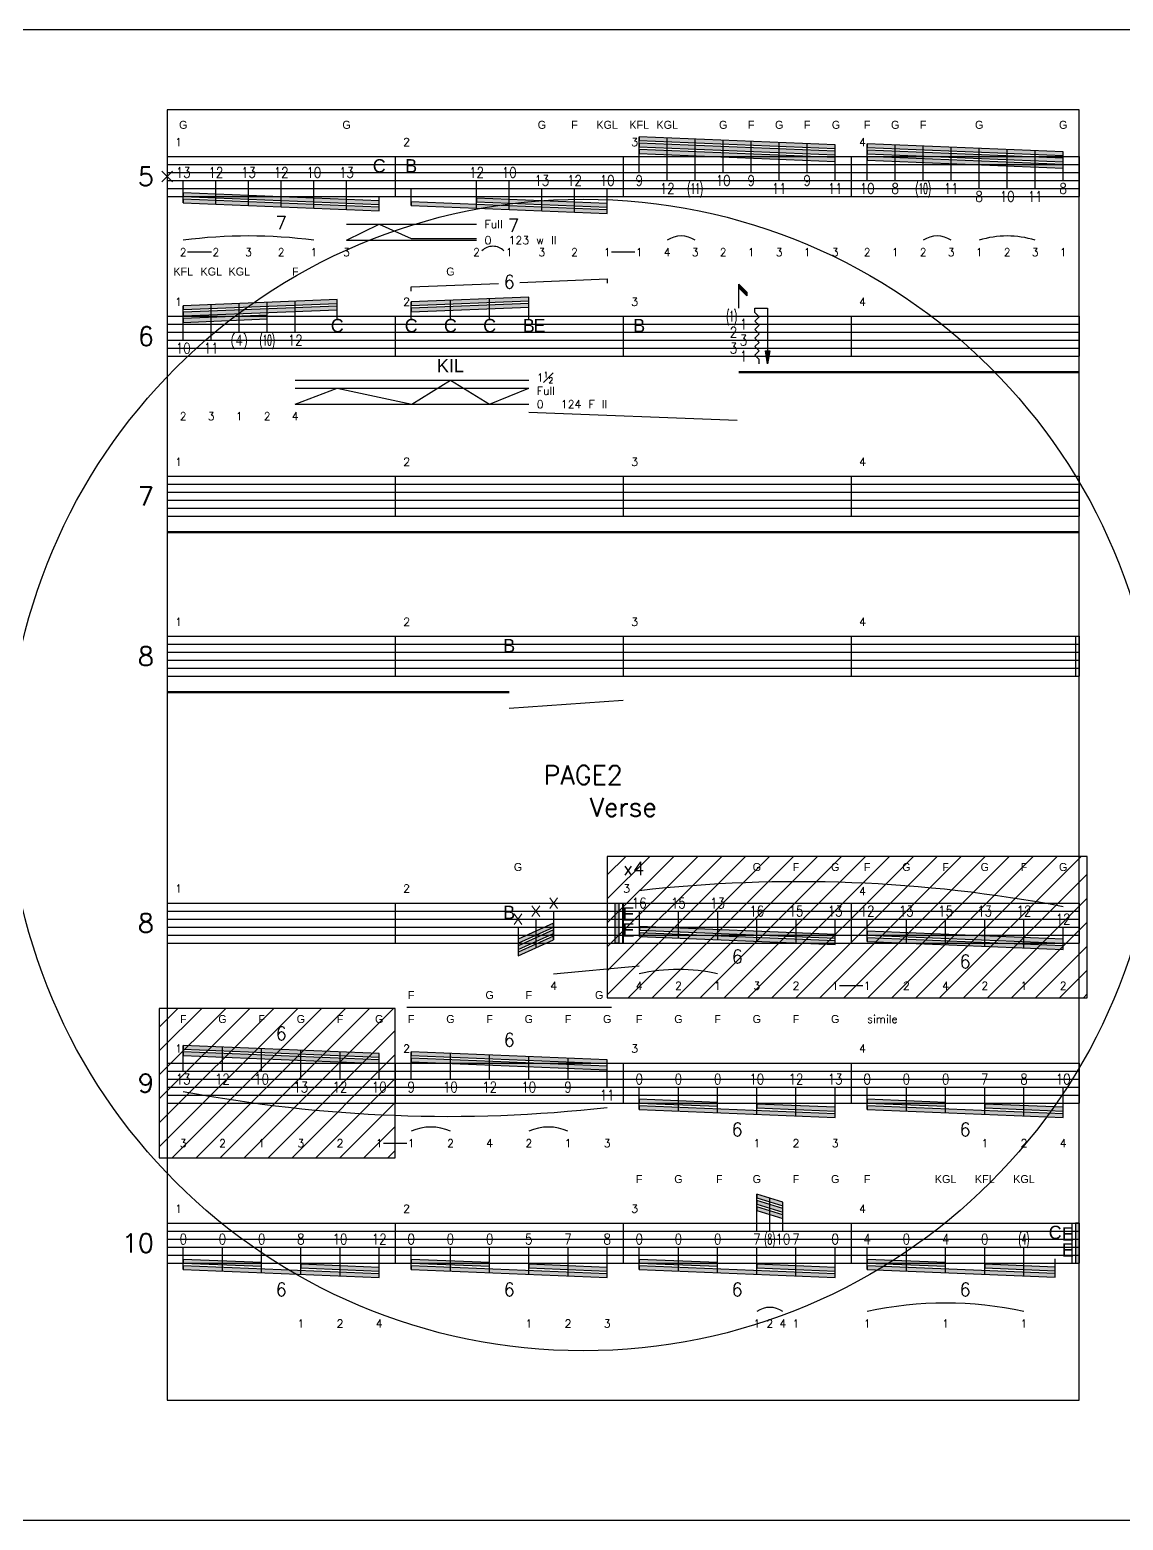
# Model space of a CAD drawing. Header units: millimetres. Extents: x 0 to 864, y 0 to 279.
# Drawn here: x 220.2 to 425, y 0 to 279.4 of the extents above; entities that cross this region are included whole.
import ezdxf
from ezdxf.enums import TextEntityAlignment as Align

# ---------------------------------------------------------------- set-up
doc = ezdxf.new("R2010")
doc.units = ezdxf.units.MM
doc.header["$PDMODE"] = 3
for name, color, linetype in [('art', 6, 'Continuous'), ('finger', 4, 'Continuous'), ('note', 7, 'Continuous'), ('staff', 7, 'Continuous')]:
    doc.layers.add(name, color=color, linetype=linetype)
doc.layers.add('hidden', color=4, linetype='Continuous', plot=False)
doc.styles.add('art', font='FINAAC_.TTF', dxfattribs={"height": 1.5})
doc.styles.add('finger', font='txt.shx', dxfattribs={"height": 1.5})
doc.styles.add('height15', font='txt.shx', dxfattribs={"height": 1.5})
doc.styles.add('height25', font='txt.shx', dxfattribs={"height": 2.5})
doc.styles.add('height35', font='txt.shx', dxfattribs={"height": 3.5})
doc.styles.add('rest', font='FINAAC_.TTF', dxfattribs={"height": 2.5})
doc.styles.add('width12', font='txt.shx', dxfattribs={"width": 1.2, "height": 2})
doc.styles.add('width5', font='txt.shx', dxfattribs={"width": 0.5, "height": 2})
doc.styles.add('width8', font='txt.shx', dxfattribs={"width": 0.8, "height": 2})

# ---------------------------------------------------------------- blocks, each defined once
blk = doc.blocks.new('page')
at = {"layer": 'hidden'}
for p, q in [((215.9, 279.4), (0, 279.4)), ((0, 279.4), (0, 0)), ((30, 264.4), (30, 22.5)), ((200.9, 264.4), (30, 264.4)), ((200.9, 22.5), (200.9, 264.4)), ((30, 22.5), (200.9, 22.5)), ((0, 0), (215.9, 0))]:
    blk.add_line(p, q, dxfattribs=at)
blk.add_circle((107.95, 139.7), 107.95, dxfattribs=at)
blk.add_point((30, 251.9), dxfattribs=at)
at = {"layer": 'hidden', "style": 'height35', "flags": 8}
blk.add_attdef('PAGE_NUM', text='', height=3.5, dxfattribs=at).set_placement((107.95, 139.7), align=Align.MIDDLE_CENTER)
blk = doc.blocks.new('flag1_up')
at = {"layer": 'note'}
blk.add_hatch(color=256, dxfattribs=at).paths.add_polyline_path([(0, 4.5), (1.5, 3), (1.5, 2.3), (0, 3.8)])
blk.add_lwpolyline([(0, 4.5), (1.5, 3), (1.5, 2.3), (0, 3.8)], close=True, dxfattribs=at)
blk = doc.blocks.new('arp_return')
at = {"layer": 'art'}
h = blk.add_hatch(color=256, dxfattribs=at)
h.paths.add_polyline_path([(6.41, 2.45), (6.01, 2.45), (6.17, 1.5), (6.41, 1.5)])
h.paths.add_polyline_path([(6.81, 2.45), (6.41, 2.45), (6.41, 1.5), (6.65, 1.5)])
h.paths.add_polyline_path([(6.41, 1.5), (6.17, 1.5), (6.41, 0.05)])
h.paths.add_polyline_path([(6.65, 1.5), (6.41, 1.5), (6.41, 0.05)])
for p, q in [((4.01, 9.65), (4.01, 10.45)), ((4.01, 10.45), (6.41, 10.45)), ((4.81, 8.85), (4.01, 9.65)), ((4.01, 8.05), (4.81, 8.85)), ((6.41, 10.45), (6.41, 0.05)), ((4.81, 7.25), (4.01, 8.05)), ((4.01, 6.45), (4.81, 7.25)), ((4.81, 5.65), (4.01, 6.45)), ((4.01, 4.85), (4.81, 5.65)), ((4.81, 4.05), (4.01, 4.85)), ((4.01, 3.25), (4.81, 4.05)), ((4.81, 2.45), (4.01, 3.25)), ((4.01, 1.65), (4.81, 2.45)), ((4.81, 0.85), (4.01, 1.65)), ((4.81, 0.05), (4.81, 0.85)), ((6.41, 0.05), (6.01, 2.45)), ((6.01, 2.45), (6.81, 2.45)), ((6.81, 2.45), (6.41, 0.05))]:
    blk.add_line(p, q, dxfattribs=at)
blk = doc.blocks.new('staff')
at = {"layer": 'hidden'}
for p, q in [((42.725, 3.75), (42.725, -3.75)), ((85.45, 3.75), (85.45, -3.75)), ((128.175, 3.75), (128.175, -3.75))]:
    blk.add_line(p, q, dxfattribs=at)
at = {"layer": 'staff'}
for p, q in [((0, 3.75), (170.9, 3.75)), ((0, 3.75), (0, -3.75)), ((170.9, 3.75), (170.9, -3.75)), ((0, 2.25), (170.9, 2.25)), ((0, 0.75), (170.9, 0.75)), ((0, -0.75), (170.9, -0.75)), ((0, -2.25), (170.9, -2.25)), ((0, -3.75), (170.9, -3.75))]:
    blk.add_line(p, q, dxfattribs=at)
at = {"layer": 'staff', "style": 'height15'}
for s, p in [('1', (1.5, 5.25)), ('2', (44.225, 5.25)), ('3', (86.95, 5.25)), ('4', (129.675, 5.25))]:
    blk.add_text(s, height=1.5, dxfattribs=at).set_placement(p, align=Align.BOTTOM_LEFT)
at = {"layer": 'staff', "style": 'height35', "flags": 8}
blk.add_attdef('MEASURE_NUM', text='', height=3.5, dxfattribs=at).set_placement((-2.5, 0), align=Align.MIDDLE_RIGHT)
blk = doc.blocks.new('barline_double')
at = {"layer": 'staff'}
for p, q in [((-0.7, 0), (-0.7, -7.5)), ((0, 0), (0, -7.5))]:
    blk.add_line(p, q, dxfattribs=at)
blk = doc.blocks.new('repeat_backward')
at = {"layer": 'staff'}
blk.add_hatch(color=256, dxfattribs=at).paths.add_polyline_path([(0, 0), (-0.7, 0), (-0.7, -7.5), (0, -7.5)])
blk.add_line((-1.4, 0), (-1.4, -7.5), dxfattribs=at)
blk.add_lwpolyline([(0, 0), (-0.7, 0), (-0.7, -7.5), (0, -7.5)], close=True, dxfattribs=at)
at = {"layer": 'staff', "style": 'rest'}
for p in [(-2.1, -3.3), (-2.1, -6.3)]:
    blk.add_text('E', height=2.5, dxfattribs=at).set_placement(p, align=Align.CENTER)

msp = doc.modelspace()

# ---------------------------------------------------------------- hatches: boundary and pattern name
at = {"layer": 'note'}
for points in [[(371.08, 257.84), (334.35, 259.34), (334.35, 258.64), (371.08, 257.14)], [(371.08, 256.64), (334.35, 258.14), (334.35, 257.44), (371.08, 255.94)], [(413.8, 256.55), (377.07, 258.05), (377.07, 257.35), (413.8, 255.85)], [(371.08, 255.44), (334.35, 256.94), (334.35, 256.24), (371.08, 254.74)], [(413.8, 255.35), (377.07, 256.85), (377.07, 256.15), (413.8, 254.65)], [(413.8, 254.15), (377.07, 255.65), (377.07, 254.95), (413.8, 253.45)], [(285.63, 247.35), (248.9, 248.85), (248.9, 248.15), (285.63, 246.65)], [(285.63, 246.15), (248.9, 247.65), (248.9, 246.95), (285.63, 245.45)], [(328.35, 245.65), (291.62, 247.15), (291.62, 246.45), (328.35, 244.95)], [(328.35, 246.85), (303.87, 247.85), (303.87, 247.15), (328.35, 246.15)], [(313.66, 229.3), (291.62, 228.4), (291.62, 227.7), (313.66, 228.6)], [(277.76, 228.82), (248.9, 227.65), (248.9, 226.95), (277.76, 228.12)], [(277.76, 227.62), (248.9, 226.45), (248.9, 225.75), (277.76, 226.93)], [(313.66, 228.1), (291.62, 227.2), (291.62, 226.5), (313.66, 227.4)], [(264.64, 225.89), (248.9, 225.25), (248.9, 224.55), (264.64, 225.19)], [(318.32, 111.9), (311.64, 108.9), (311.64, 108.2), (318.32, 111.2)], [(318.32, 110.7), (311.64, 107.7), (311.64, 107), (318.32, 110)], [(318.32, 109.5), (311.64, 106.5), (311.64, 105.8), (318.32, 108.8)], [(371.1, 109.8), (334.38, 111.3), (334.38, 110.6), (371.1, 109.1)], [(371.1, 108.6), (334.38, 110.1), (334.38, 109.4), (371.1, 107.9)], [(413.8, 108.9), (377.07, 110.4), (377.07, 109.7), (413.8, 108.2)], [(413.8, 107.7), (377.07, 109.2), (377.07, 108.5), (413.8, 107)], [(285.63, 87.5), (248.9, 89), (248.9, 88.3), (285.63, 86.8)], [(285.63, 86.3), (248.9, 87.8), (248.9, 87.1), (285.63, 85.6)], [(328.35, 86.3), (291.62, 87.8), (291.62, 87.1), (328.35, 85.6)], [(328.35, 85.1), (291.62, 86.6), (291.62, 85.9), (328.35, 84.4)], [(349.04, 78.3), (334.35, 78.9), (334.35, 78.2), (349.04, 77.6)], [(391.77, 78.3), (377.07, 78.9), (377.07, 78.2), (391.77, 77.6)], [(371.08, 76.2), (334.35, 77.7), (334.35, 77), (371.08, 75.5)], [(371.08, 77.4), (356.39, 78), (356.39, 77.3), (371.08, 76.7)], [(413.8, 76.2), (377.07, 77.7), (377.07, 77), (413.8, 75.5)], [(413.8, 77.4), (399.11, 78), (399.11, 77.3), (413.8, 76.7)], [(361.28, 59.65), (356.39, 61.15), (356.39, 60.45), (361.28, 58.95)], [(361.28, 58.45), (356.39, 59.95), (356.39, 59.25), (361.28, 57.75)], [(361.28, 57.25), (356.39, 58.75), (356.39, 58.05), (361.28, 56.55)], [(263.59, 48.3), (248.9, 48.9), (248.9, 48.2), (263.59, 47.6)], [(285.63, 46.2), (248.9, 47.7), (248.9, 47), (285.63, 45.5)], [(285.63, 47.4), (270.94, 48), (270.94, 47.3), (285.63, 46.7)], [(306.32, 48.3), (291.62, 48.9), (291.62, 48.2), (306.32, 47.6)], [(328.35, 46.2), (291.62, 47.7), (291.62, 47), (328.35, 45.5)], [(328.35, 47.4), (313.66, 48), (313.66, 47.3), (328.35, 46.7)], [(349.04, 48.3), (334.35, 48.9), (334.35, 48.2), (349.04, 47.6)], [(371.08, 46.2), (334.35, 47.7), (334.35, 47), (371.08, 45.5)], [(371.08, 47.4), (356.39, 48), (356.39, 47.3), (371.08, 46.7)], [(391.77, 48.3), (377.07, 48.9), (377.07, 48.2), (391.77, 47.6)], [(412.3, 46.26), (377.07, 47.7), (377.07, 47), (412.3, 45.56)], [(412.3, 47.46), (399.11, 48), (399.11, 47.3), (412.3, 46.76)]]:
    msp.add_hatch(color=256, dxfattribs=at).paths.add_polyline_path(points)
at = {"layer": 'staff'}
h = msp.add_hatch(dxfattribs=at)
h.set_pattern_fill('ANSI31', color=256, style=0)
h.set_pattern_definition([(45, (64.929, -84.0953), (-2.245064, 2.245064), [])])
h.paths.add_polyline_path([(328.35, 97.95), (418.3, 97.95), (418.3, 124.45), (328.35, 124.45)])
msp.add_hatch(color=256, dxfattribs=at).paths.add_polyline_path([(329.85, 115.7), (330.55, 115.7), (330.55, 108.2), (329.85, 108.2)])
h = msp.add_hatch(dxfattribs=at)
h.set_pattern_fill('ANSI31', color=256, style=0)
h.set_pattern_definition([(45, (-20.521, -114.0953), (-2.245064, 2.245064), [])])
h.paths.add_polyline_path([(244.4, 67.95), (288.62, 67.95), (288.62, 95.95), (244.4, 95.95)])

# ---------------------------------------------------------------- linework, layer by layer
at = {"layer": 'art'}
msp.add_line((290.82, 96.2), (329.15, 96.2), dxfattribs=at)
at = {"layer": 'finger'}
for p, q in [((279.5, 242.95), (303.87, 242.95)), ((279.5, 239.95), (285.63, 242.95)), ((285.63, 242.95), (291.62, 240.25)), ((249.7, 237.75), (254.22, 237.75)), ((279.5, 239.95), (303.87, 239.95)), ((291.62, 240.25), (303.87, 240.25)), ((329.15, 237.75), (333.55, 237.75)), ((269.89, 213.7), (313.66, 213.7)), ((291.77, 209.2), (298.97, 213.7)), ((298.97, 213.7), (306.32, 209.2)), ((269.89, 212.2), (313.66, 212.2)), ((269.89, 209.2), (277.76, 212.2)), ((277.76, 212.2), (291.77, 209.2)), ((306.32, 209.2), (313.66, 212.2)), ((269.89, 209.2), (313.66, 209.2)), ((313.66, 207.7), (352.71, 206.2)), ((309.99, 152.2), (331.35, 153.7)), ((318.32, 102.45), (334.35, 103.95)), ((371.88, 100.25), (376.27, 100.25)), ((286.43, 70.7), (290.82, 70.7))]:
    msp.add_line(p, q, dxfattribs=at)
for centre, radius, start, end in [((261.14, 146.69), 94.06, 82.522, 97.478), ((342.22, 236.05), 4.7, 56.0798, 123.9202), ((390.19, 236.05), 4.7, 56.0798, 123.9202), ((403.31, 223.12), 17.63, 72.6717, 107.3283), ((306.93, 235.95), 2.87, 44.0938, 135.9062), ((341.7, 69.13), 34.12, 77.568, 102.432), ((295.3, 64.87), 8.83, 65.4219, 114.5781), ((317.33, 64.87), 8.83, 65.4219, 114.5781), ((358.83, 35.75), 4.15, 53.8101, 126.1899), ((391.77, -27.54), 68.24, 77.568, 102.432)]:
    msp.add_arc(centre, radius, start, end, dxfattribs=at)
at = {"layer": 'hidden'}
for p, q in [((288.62, 255.65), (288.62, 248.15)), ((331.35, 255.65), (331.35, 248.15)), ((374.07, 255.65), (374.07, 248.15)), ((288.62, 225.7), (288.62, 218.2)), ((331.35, 225.7), (331.35, 218.2)), ((374.07, 225.7), (374.07, 218.2)), ((288.62, 115.7), (288.62, 108.2)), ((331.35, 115.7), (331.35, 108.2)), ((374.07, 115.7), (374.07, 108.2)), ((288.62, 85.7), (288.62, 78.2)), ((331.35, 85.7), (331.35, 78.2)), ((374.07, 85.7), (374.07, 78.2)), ((288.62, 55.7), (288.62, 48.2)), ((331.35, 55.7), (331.35, 48.2)), ((374.07, 55.7), (374.07, 48.2))]:
    msp.add_line(p, q, dxfattribs=at)
at = {"layer": 'note'}
for p, q in [((334.35, 252.65), (334.35, 259.34)), ((339.6, 251.15), (339.6, 259.12)), ((344.84, 251.15), (344.84, 258.91)), ((350.09, 252.65), (350.09, 258.69)), ((355.34, 252.65), (355.34, 258.48)), ((360.58, 251.15), (360.58, 258.26)), ((365.83, 252.65), (365.83, 258.05)), ((371.08, 251.15), (371.08, 257.84)), ((377.07, 251.15), (377.07, 258.05)), ((382.32, 251.15), (382.32, 257.84)), ((387.57, 251.15), (387.57, 257.62)), ((392.81, 251.15), (392.81, 257.41)), ((398.06, 249.65), (398.06, 257.19)), ((403.31, 249.65), (403.31, 256.98)), ((408.55, 249.65), (408.55, 256.76)), ((413.8, 251.15), (413.8, 256.55)), ((248.9, 246.95), (248.9, 251.15)), ((255.02, 246.7), (255.02, 251.15)), ((261.14, 246.45), (261.14, 251.15)), ((267.26, 246.2), (267.26, 251.15)), ((273.38, 245.95), (273.38, 251.15)), ((279.5, 245.7), (279.5, 251.15)), ((291.62, 246.45), (291.62, 249.65)), ((303.87, 245.95), (303.87, 251.15)), ((309.99, 245.7), (309.99, 251.15)), ((316.11, 245.45), (316.11, 249.65)), ((322.23, 245.2), (322.23, 249.65)), ((328.35, 244.95), (328.35, 249.65)), ((285.63, 245.45), (285.63, 248.15)), ((311.99, 232.03), (328.35, 232.7)), ((328.35, 232.7), (328.35, 231.9)), ((291.62, 231.2), (307.99, 231.87)), ((291.62, 230.4), (291.62, 231.2)), ((313.66, 225), (313.66, 229.3)), ((353.01, 227.2), (353.01, 231.7)), ((248.9, 221.2), (248.9, 227.65)), ((254.15, 221.2), (254.15, 227.86)), ((259.39, 222.7), (259.39, 228.07)), ((264.64, 222.7), (264.64, 228.29)), ((269.89, 222.7), (269.89, 228.5)), ((277.76, 225), (277.76, 228.82)), ((291.62, 225), (291.62, 228.4)), ((298.97, 225), (298.97, 228.7)), ((306.32, 225), (306.32, 229)), ((314.98, 112.7), (314.98, 107.3)), ((318.32, 114.2), (318.32, 108.8)), ((334.38, 109.4), (334.38, 114.2)), ((341.72, 109.1), (341.72, 114.2)), ((349.07, 108.8), (349.07, 114.2)), ((356.41, 108.5), (356.41, 112.7)), ((363.76, 108.2), (363.76, 112.7)), ((371.1, 107.9), (371.1, 112.7)), ((377.07, 108.5), (377.07, 112.7)), ((384.42, 108.2), (384.42, 112.7)), ((391.77, 107.9), (391.77, 112.7)), ((399.11, 107.6), (399.11, 112.7)), ((406.46, 107.3), (406.46, 112.7)), ((311.64, 111.2), (311.64, 105.8)), ((413.8, 107), (413.8, 111.2)), ((248.9, 84.2), (248.9, 89)), ((256.25, 84.2), (256.25, 88.7)), ((263.59, 84.2), (263.59, 88.4)), ((270.94, 82.7), (270.94, 88.1)), ((278.28, 82.7), (278.28, 87.8)), ((285.63, 82.7), (285.63, 87.5)), ((291.62, 82.7), (291.62, 87.8)), ((298.97, 82.7), (298.97, 87.5)), ((306.32, 82.7), (306.32, 87.2)), ((313.66, 82.7), (313.66, 86.9)), ((321.01, 82.7), (321.01, 86.6)), ((328.35, 81.2), (328.35, 86.3)), ((334.35, 77), (334.35, 81.2)), ((341.7, 76.7), (341.7, 81.2)), ((349.04, 76.4), (349.04, 81.2)), ((356.39, 76.1), (356.39, 81.2)), ((363.73, 75.8), (363.73, 81.2)), ((371.08, 75.5), (371.08, 81.2)), ((377.07, 77), (377.07, 81.2)), ((384.42, 76.7), (384.42, 81.2)), ((391.77, 76.4), (391.77, 81.2)), ((399.11, 76.1), (399.11, 81.2)), ((406.46, 75.8), (406.46, 81.2)), ((413.8, 75.5), (413.8, 81.2)), ((356.39, 54.2), (356.39, 61.15)), ((358.83, 54.2), (358.83, 60.4)), ((361.28, 54.2), (361.28, 59.65)), ((248.9, 47), (248.9, 51.2)), ((256.25, 46.7), (256.25, 51.2)), ((263.59, 46.4), (263.59, 51.2)), ((270.94, 46.1), (270.94, 51.2)), ((278.28, 45.8), (278.28, 51.2)), ((285.63, 45.5), (285.63, 51.2)), ((291.62, 47), (291.62, 51.2)), ((298.97, 46.7), (298.97, 51.2)), ((306.32, 46.4), (306.32, 51.2)), ((313.66, 46.1), (313.66, 51.2)), ((321.01, 45.8), (321.01, 51.2)), ((328.35, 45.5), (328.35, 51.2)), ((334.35, 47), (334.35, 51.2)), ((341.7, 46.7), (341.7, 51.2)), ((349.04, 46.4), (349.04, 51.2)), ((356.39, 46.1), (356.39, 51.2)), ((363.73, 45.8), (363.73, 51.2)), ((371.08, 45.5), (371.08, 51.2)), ((377.07, 47), (377.07, 51.2)), ((384.42, 46.7), (384.42, 51.2)), ((391.77, 46.4), (391.77, 51.2)), ((399.11, 46.1), (399.11, 51.2)), ((406.46, 45.8), (406.46, 51.2)), ((412.3, 45.56), (412.3, 49))]:
    msp.add_line(p, q, dxfattribs=at)
at = {"layer": 'note', "lineweight": 50}
for p, q in [((353.01, 215.2), (416.8, 215.2)), ((245.9, 185.2), (416.8, 185.2)), ((245.9, 155.2), (309.99, 155.2))]:
    msp.add_line(p, q, dxfattribs=at)
at = {"layer": 'note'}
for points in [[(371.08, 257.84), (334.35, 259.34), (334.35, 258.64), (371.08, 257.14)], [(371.08, 256.64), (334.35, 258.14), (334.35, 257.44), (371.08, 255.94)], [(413.8, 256.55), (377.07, 258.05), (377.07, 257.35), (413.8, 255.85)], [(371.08, 255.44), (334.35, 256.94), (334.35, 256.24), (371.08, 254.74)], [(413.8, 255.35), (377.07, 256.85), (377.07, 256.15), (413.8, 254.65)], [(413.8, 254.15), (377.07, 255.65), (377.07, 254.95), (413.8, 253.45)], [(285.63, 247.35), (248.9, 248.85), (248.9, 248.15), (285.63, 246.65)], [(285.63, 246.15), (248.9, 247.65), (248.9, 246.95), (285.63, 245.45)], [(328.35, 245.65), (291.62, 247.15), (291.62, 246.45), (328.35, 244.95)], [(328.35, 246.85), (303.87, 247.85), (303.87, 247.15), (328.35, 246.15)], [(313.66, 229.3), (291.62, 228.4), (291.62, 227.7), (313.66, 228.6)], [(277.76, 228.82), (248.9, 227.65), (248.9, 226.95), (277.76, 228.12)], [(277.76, 227.62), (248.9, 226.45), (248.9, 225.75), (277.76, 226.93)], [(313.66, 228.1), (291.62, 227.2), (291.62, 226.5), (313.66, 227.4)], [(264.64, 225.89), (248.9, 225.25), (248.9, 224.55), (264.64, 225.19)], [(318.32, 111.9), (311.64, 108.9), (311.64, 108.2), (318.32, 111.2)], [(318.32, 110.7), (311.64, 107.7), (311.64, 107), (318.32, 110)], [(318.32, 109.5), (311.64, 106.5), (311.64, 105.8), (318.32, 108.8)], [(371.1, 109.8), (334.38, 111.3), (334.38, 110.6), (371.1, 109.1)], [(371.1, 108.6), (334.38, 110.1), (334.38, 109.4), (371.1, 107.9)], [(413.8, 108.9), (377.07, 110.4), (377.07, 109.7), (413.8, 108.2)], [(413.8, 107.7), (377.07, 109.2), (377.07, 108.5), (413.8, 107)], [(285.63, 87.5), (248.9, 89), (248.9, 88.3), (285.63, 86.8)], [(285.63, 86.3), (248.9, 87.8), (248.9, 87.1), (285.63, 85.6)], [(328.35, 86.3), (291.62, 87.8), (291.62, 87.1), (328.35, 85.6)], [(328.35, 85.1), (291.62, 86.6), (291.62, 85.9), (328.35, 84.4)], [(349.04, 78.3), (334.35, 78.9), (334.35, 78.2), (349.04, 77.6)], [(391.77, 78.3), (377.07, 78.9), (377.07, 78.2), (391.77, 77.6)], [(371.08, 76.2), (334.35, 77.7), (334.35, 77), (371.08, 75.5)], [(371.08, 77.4), (356.39, 78), (356.39, 77.3), (371.08, 76.7)], [(413.8, 76.2), (377.07, 77.7), (377.07, 77), (413.8, 75.5)], [(413.8, 77.4), (399.11, 78), (399.11, 77.3), (413.8, 76.7)], [(361.28, 59.65), (356.39, 61.15), (356.39, 60.45), (361.28, 58.95)], [(361.28, 58.45), (356.39, 59.95), (356.39, 59.25), (361.28, 57.75)], [(361.28, 57.25), (356.39, 58.75), (356.39, 58.05), (361.28, 56.55)], [(263.59, 48.3), (248.9, 48.9), (248.9, 48.2), (263.59, 47.6)], [(285.63, 46.2), (248.9, 47.7), (248.9, 47), (285.63, 45.5)], [(285.63, 47.4), (270.94, 48), (270.94, 47.3), (285.63, 46.7)], [(306.32, 48.3), (291.62, 48.9), (291.62, 48.2), (306.32, 47.6)], [(328.35, 46.2), (291.62, 47.7), (291.62, 47), (328.35, 45.5)], [(328.35, 47.4), (313.66, 48), (313.66, 47.3), (328.35, 46.7)], [(349.04, 48.3), (334.35, 48.9), (334.35, 48.2), (349.04, 47.6)], [(371.08, 46.2), (334.35, 47.7), (334.35, 47), (371.08, 45.5)], [(371.08, 47.4), (356.39, 48), (356.39, 47.3), (371.08, 46.7)], [(391.77, 48.3), (377.07, 48.9), (377.07, 48.2), (391.77, 47.6)], [(412.3, 46.26), (377.07, 47.7), (377.07, 47), (412.3, 45.56)], [(412.3, 47.46), (399.11, 48), (399.11, 47.3), (412.3, 46.76)]]:
    msp.add_lwpolyline(points, close=True, dxfattribs=at)
for centre, start, end in [((364.19, -145.2), 79.2062, 96.4689), ((298.51, 340.6), 259.2062, 276.4689)]:
    msp.add_arc(centre, 264.89, start, end, dxfattribs=at)
at = {"layer": 'staff'}
for p, q in [((245.9, 255.65), (245.9, 248.15)), ((245.9, 255.65), (416.8, 255.65)), ((416.8, 255.65), (416.8, 248.15)), ((245.9, 254.15), (416.8, 254.15)), ((245.9, 252.65), (416.8, 252.65)), ((245.9, 251.15), (416.8, 251.15)), ((245.9, 249.65), (416.8, 249.65)), ((245.9, 248.15), (416.8, 248.15)), ((245.9, 225.7), (245.9, 218.2)), ((245.9, 225.7), (416.8, 225.7)), ((245.9, 224.2), (416.8, 224.2)), ((416.8, 225.7), (416.8, 218.2)), ((245.9, 222.7), (416.8, 222.7)), ((245.9, 221.2), (416.8, 221.2)), ((245.9, 219.7), (416.8, 219.7)), ((245.9, 218.2), (416.8, 218.2)), ((245.9, 115.7), (245.9, 108.2)), ((245.9, 115.7), (416.8, 115.7)), ((331.25, 115.7), (331.25, 108.2)), ((416.8, 115.7), (416.8, 108.2)), ((245.9, 114.2), (416.8, 114.2)), ((245.9, 112.7), (416.8, 112.7)), ((245.9, 111.2), (416.8, 111.2)), ((245.9, 109.7), (416.8, 109.7)), ((245.9, 108.2), (416.8, 108.2)), ((245.9, 85.7), (245.9, 78.2)), ((245.9, 85.7), (416.8, 85.7)), ((245.9, 84.2), (416.8, 84.2)), ((416.8, 85.7), (416.8, 78.2)), ((245.9, 82.7), (416.8, 82.7)), ((245.9, 81.2), (416.8, 81.2)), ((245.9, 79.7), (416.8, 79.7)), ((245.9, 78.2), (416.8, 78.2)), ((245.9, 55.7), (245.9, 48.2)), ((245.9, 55.7), (416.8, 55.7)), ((245.9, 54.2), (416.8, 54.2)), ((416.8, 55.7), (416.8, 48.2)), ((245.9, 52.7), (416.8, 52.7)), ((245.9, 51.2), (416.8, 51.2)), ((245.9, 49.7), (416.8, 49.7)), ((245.9, 48.2), (416.8, 48.2))]:
    msp.add_line(p, q, dxfattribs=at)
for points in [[(328.35, 97.95), (418.3, 97.95), (418.3, 124.45), (328.35, 124.45)], [(329.85, 115.7), (330.55, 115.7), (330.55, 108.2), (329.85, 108.2)], [(244.4, 67.95), (288.62, 67.95), (288.62, 95.95), (244.4, 95.95)]]:
    msp.add_lwpolyline(points, close=True, dxfattribs=at)

# ---------------------------------------------------------------- block references
at = {"layer": 'art'}
msp.add_blockref('arp_return', (352, 216.75), dxfattribs=at)
at = {"layer": 'note'}
msp.add_blockref('flag1_up', (353.01, 227.2), dxfattribs=at)
at = {"layer": 'staff'}
for name, p, values in [('page', (215.9, 0), {'PAGE_NUM': 'PAGE2'}), ('staff', (245.9, 191.95), {'MEASURE_NUM': '7'}), ('staff', (245.9, 161.95), {'MEASURE_NUM': '8'})]:
    msp.add_blockref(name, p, dxfattribs=at).add_auto_attribs(values)
for name, p in [('barline_double', (416.8, 165.7)), ('repeat_backward', (416.8, 55.7))]:
    msp.add_blockref(name, p, dxfattribs=at)

# ---------------------------------------------------------------- texts
at = {"layer": 'art', "style": 'art'}
for s, p in [('G', (248.9, 260.84)), ('G', (279.5, 260.84)), ('G', (316.11, 260.84)), ('F', (322.23, 260.84)), ('KGL', (328.35, 260.84)), ('KFL', (334.35, 260.84)), ('KGL', (339.6, 260.84)), ('G', (350.09, 260.84)), ('F', (355.34, 260.84)), ('G', (360.58, 260.84)), ('F', (365.83, 260.84)), ('G', (371.23, 260.84)), ('F', (377.07, 260.84)), ('G', (382.32, 260.84)), ('F', (387.57, 260.84)), ('G', (398.06, 260.84)), ('G', (413.8, 260.84)), ('KFL', (248.9, 233.33)), ('KGL', (254.15, 233.33)), ('KGL', (259.4, 233.33)), ('F', (269.89, 233.33)), ('G', (298.97, 233.33)), ('G', (311.64, 121.7)), ('G', (356.39, 121.7)), ('F', (363.73, 121.7)), ('G', (371.08, 121.7)), ('F', (377.07, 121.7)), ('G', (384.42, 121.7)), ('F', (391.77, 121.7)), ('G', (399.11, 121.7)), ('F', (406.46, 121.7)), ('G', (413.8, 121.7)), ('F', (291.62, 97.7)), ('G', (306.32, 97.7)), ('F', (313.66, 97.7)), ('G', (326.85, 97.7)), ('F', (248.9, 93.2)), ('G', (256.25, 93.2)), ('F', (263.59, 93.2)), ('G', (270.94, 93.2)), ('F', (278.28, 93.2)), ('G', (285.63, 93.2)), ('F', (291.62, 93.2)), ('G', (298.97, 93.2)), ('F', (306.32, 93.2)), ('G', (313.66, 93.2)), ('F', (321.01, 93.2)), ('G', (328.35, 93.2)), ('F', (334.35, 93.2)), ('G', (341.7, 93.2)), ('F', (349.04, 93.2)), ('G', (356.39, 93.2)), ('F', (363.73, 93.2)), ('G', (371.08, 93.2)), ('F', (334.35, 63.2)), ('G', (341.7, 63.2)), ('F', (349.35, 63.2)), ('G', (356.39, 63.2)), ('F', (363.73, 63.2)), ('G', (371.08, 63.2)), ('F', (377.07, 63.2)), ('KGL', (391.77, 63.2)), ('KFL', (399.11, 63.2)), ('KGL', (406.46, 63.2))]:
    msp.add_text(s, height=1.5, dxfattribs=at).set_placement(p, align=Align.CENTER)
at = {"layer": 'art', "style": 'height15'}
msp.add_text('simile', height=1.5, dxfattribs=at).set_placement((377.07, 93.2))
at = {"layer": 'finger', "style": 'finger'}
for s, p in [('2', (248.9, 236.95)), ('2', (255.02, 236.95)), ('3', (261.14, 236.95)), ('2', (267.26, 236.95)), ('1', (273.38, 236.95)), ('3', (279.5, 236.95)), ('2', (303.87, 236.95)), ('1', (309.99, 236.95)), ('3', (316.11, 236.95)), ('2', (322.23, 236.95)), ('1', (328.35, 236.95)), ('1', (334.35, 236.95)), ('4', (339.6, 236.95)), ('3', (344.84, 236.95)), ('2', (350.09, 236.95)), ('1', (355.34, 236.95)), ('3', (360.58, 236.95)), ('1', (365.83, 236.95)), ('3', (371.08, 236.95)), ('2', (377.07, 236.95)), ('1', (382.32, 236.95)), ('2', (387.57, 236.95)), ('3', (392.81, 236.95)), ('1', (398.06, 236.95)), ('2', (403.31, 236.95)), ('3', (408.55, 236.95)), ('1', (413.8, 236.95)), ('2', (248.9, 206.2)), ('3', (254.15, 206.2)), ('1', (259.39, 206.2)), ('2', (264.64, 206.2)), ('4', (269.89, 206.2)), ('4', (318.32, 99.45)), ('4', (334.35, 99.45)), ('2', (341.7, 99.45)), ('1', (349.04, 99.45)), ('3', (356.39, 99.45)), ('2', (363.73, 99.45)), ('1', (371.08, 99.45)), ('1', (377.07, 99.45)), ('2', (384.42, 99.45)), ('4', (391.77, 99.45)), ('2', (399.11, 99.45)), ('1', (406.46, 99.45)), ('2', (413.8, 99.45)), ('3', (248.9, 69.9)), ('2', (256.25, 69.9)), ('1', (263.59, 69.9)), ('3', (270.94, 69.9)), ('2', (278.28, 69.9)), ('1', (285.63, 69.9)), ('1', (291.62, 69.9)), ('2', (298.97, 69.9)), ('4', (306.32, 69.9)), ('2', (313.66, 69.9)), ('1', (321.01, 69.9)), ('3', (328.35, 69.9)), ('1', (356.39, 69.9)), ('2', (363.73, 69.9)), ('3', (371.08, 69.9)), ('1', (399.11, 69.9)), ('2', (406.46, 69.9)), ('4', (413.8, 69.9)), ('1', (270.94, 36.1)), ('2', (278.28, 36.1)), ('4', (285.63, 36.1)), ('1', (313.66, 36.1)), ('2', (321.01, 36.1)), ('3', (328.35, 36.1)), ('1', (356.39, 36.1)), ('2', (358.83, 36.1)), ('4', (361.28, 36.1)), ('1', (363.73, 36.1)), ('1', (377.07, 36.1)), ('1', (391.77, 36.1)), ('1', (406.46, 36.1))]:
    msp.add_text(s, height=1.5, dxfattribs=at).set_placement(p, align=Align.CENTER)
at = {"layer": 'finger', "char_height": 1.5, "attachment_point": 4, "style": 'finger'}
for s, insert, width in [('Full', (305.37, 242.95), 4.5), ('0', (305.37, 239.95), 4.5), ('123 w ll', (309.87, 239.95), 11.0455), ('\\A1;1{\\H0.7x;\\S1#2;}', (315.16, 214.2), 4.5), ('Full', (315.16, 211.7), 4.5), ('0', (315.16, 209.2), 4.5), ('124 F ll', (319.66, 209.2), 11.0455)]:
    msp.add_mtext(s, dxfattribs=dict(at, insert=insert, width=width))
at = {"layer": 'note', "style": 'rest'}
for s, p in [('C', (285.63, 252.65)), ('B', (291.62, 252.65)), ('C', (277.76, 222.7)), ('C', (291.62, 222.7)), ('C', (298.97, 222.7)), ('C', (306.32, 222.7)), ('B', (313.66, 222.7)), ('E', (315.66, 222.7)), ('B', (334.35, 222.7)), ('KIL', (298.97, 215.2)), ('B', (309.99, 162.7)), ('B', (309.99, 112.7)), ('C', (412.3, 52.7))]:
    msp.add_text(s, height=2.5, dxfattribs=at).set_placement(p, align=Align.CENTER)
at = {"layer": 'note'}
for s, style, width, p in [('13', 'width8', 0.8, (248.9, 252.65)), ('12', 'width8', 0.8, (255.02, 252.65)), ('13', 'width8', 0.8, (261.14, 252.65)), ('12', 'width8', 0.8, (267.26, 252.65)), ('10', 'width8', 0.8, (273.38, 252.65)), ('13', 'width8', 0.8, (279.5, 252.65)), ('12', 'width8', 0.8, (303.87, 252.65)), ('10', 'width8', 0.8, (309.99, 252.65)), ('13', 'width8', 0.8, (316.11, 251.15)), ('12', 'width8', 0.8, (322.23, 251.15)), ('10', 'width8', 0.8, (328.35, 251.15)), ('9', 'width8', 0.8, (334.35, 251.15)), ('10', 'width8', 0.8, (350.09, 251.15)), ('9', 'width8', 0.8, (355.34, 251.15)), ('9', 'width8', 0.8, (365.83, 251.15)), ('12', 'width8', 0.8, (339.6, 249.65)), ('(11)', 'width5', 0.5, (344.84, 249.65)), ('11', 'width8', 0.8, (360.58, 249.65)), ('11', 'width8', 0.8, (371.08, 249.65)), ('10', 'width8', 0.8, (377.07, 249.65)), ('8', 'width8', 0.8, (382.32, 249.65)), ('(10)', 'width5', 0.5, (387.57, 249.65)), ('11', 'width8', 0.8, (392.81, 249.65)), ('8', 'width8', 0.8, (398.06, 248.15)), ('10', 'width8', 0.8, (403.31, 248.15)), ('11', 'width8', 0.8, (408.55, 248.15)), ('8', 'width8', 0.8, (413.8, 249.65)), ('(4)', 'width8', 0.8, (259.39, 221.2)), ('(10)', 'width5', 0.5, (264.64, 221.2)), ('12', 'width8', 0.8, (269.89, 221.2)), ('10', 'width8', 0.8, (248.9, 219.7)), ('11', 'width8', 0.8, (254.15, 219.7)), ('X', 'width12', 1.2, (314.98, 114.2)), ('X', 'width12', 1.2, (318.32, 115.7)), ('16', 'width8', 0.8, (334.35, 115.7)), ('15', 'width8', 0.8, (341.7, 115.7)), ('13', 'width8', 0.8, (349.04, 115.7)), ('16', 'width8', 0.8, (356.39, 114.2)), ('15', 'width8', 0.8, (363.73, 114.2)), ('13', 'width8', 0.8, (371.08, 114.2)), ('12', 'width8', 0.8, (377.07, 114.2)), ('13', 'width8', 0.8, (384.42, 114.2)), ('15', 'width8', 0.8, (391.77, 114.2)), ('13', 'width8', 0.8, (399.11, 114.2)), ('12', 'width8', 0.8, (406.46, 114.2)), ('X', 'width12', 1.2, (311.64, 112.7)), ('12', 'width8', 0.8, (413.8, 112.7)), ('13', 'width8', 0.8, (248.9, 82.7)), ('12', 'width8', 0.8, (256.25, 82.7)), ('10', 'width8', 0.8, (263.59, 82.7)), ('13', 'width8', 0.8, (270.94, 81.2)), ('12', 'width8', 0.8, (278.28, 81.2)), ('10', 'width8', 0.8, (285.63, 81.2)), ('9', 'width8', 0.8, (291.62, 81.2)), ('10', 'width8', 0.8, (298.97, 81.2)), ('12', 'width8', 0.8, (306.32, 81.2)), ('10', 'width8', 0.8, (313.66, 81.2)), ('9', 'width8', 0.8, (321.01, 81.2)), ('0', 'width8', 0.8, (334.35, 82.7)), ('0', 'width8', 0.8, (341.7, 82.7)), ('0', 'width8', 0.8, (349.04, 82.7)), ('10', 'width8', 0.8, (356.39, 82.7)), ('12', 'width8', 0.8, (363.73, 82.7)), ('13', 'width8', 0.8, (371.08, 82.7)), ('0', 'width8', 0.8, (377.07, 82.7)), ('0', 'width8', 0.8, (384.42, 82.7)), ('0', 'width8', 0.8, (391.77, 82.7)), ('7', 'width8', 0.8, (399.11, 82.7)), ('8', 'width8', 0.8, (406.46, 82.7)), ('10', 'width8', 0.8, (413.8, 82.7)), ('11', 'width8', 0.8, (328.35, 79.7)), ('0', 'width8', 0.8, (248.9, 52.7)), ('0', 'width8', 0.8, (256.25, 52.7)), ('0', 'width8', 0.8, (263.59, 52.7)), ('8', 'width8', 0.8, (270.94, 52.7)), ('10', 'width8', 0.8, (278.28, 52.7)), ('12', 'width8', 0.8, (285.63, 52.7)), ('0', 'width8', 0.8, (291.62, 52.7)), ('0', 'width8', 0.8, (298.97, 52.7)), ('0', 'width8', 0.8, (306.32, 52.7)), ('5', 'width8', 0.8, (313.66, 52.7)), ('7', 'width8', 0.8, (321.01, 52.7)), ('8', 'width8', 0.8, (328.35, 52.7)), ('0', 'width8', 0.8, (334.35, 52.7)), ('0', 'width8', 0.8, (341.7, 52.7)), ('0', 'width8', 0.8, (349.04, 52.7)), ('7', 'width8', 0.8, (356.39, 52.7)), ('(8)', 'width5', 0.5, (358.83, 52.7)), ('10', 'width8', 0.8, (361.28, 52.7)), ('7', 'width8', 0.8, (363.73, 52.7)), ('0', 'width8', 0.8, (371.08, 52.7)), ('4', 'width8', 0.8, (377.07, 52.7)), ('0', 'width8', 0.8, (384.42, 52.7)), ('4', 'width8', 0.8, (391.77, 52.7)), ('0', 'width8', 0.8, (399.11, 52.7)), ('(4)', 'width5', 0.5, (406.46, 52.7))]:
    msp.add_text(s, height=2, dxfattribs=dict(at, style=style, width=width)).set_placement(p, align=Align.MIDDLE_CENTER)
at = {"layer": 'note', "style": 'height25'}
for s, p in [('7', (267.26, 243.2)), ('7', (310.79, 242.7)), ('6', (309.99, 232.15)), ('6', (352.74, 105.65)), ('6', (395.44, 104.75)), ('6', (267.26, 91.25)), ('6', (309.99, 90.05)), ('6', (352.71, 73.25)), ('6', (395.44, 73.25)), ('6', (267.26, 43.25)), ('6', (309.99, 43.25)), ('6', (352.71, 43.25)), ('6', (395.44, 43.25))]:
    msp.add_text(s, height=2.5, dxfattribs=at).set_placement(p, align=Align.MIDDLE_CENTER)
at = {"layer": 'note'}
for s, style, width, p in [('(1)', 'width5', 0.5, (352.71, 225.7)), ('2', 'width8', 0.8, (352.71, 222.7)), ('3', 'width8', 0.8, (352.71, 219.7))]:
    msp.add_text(s, height=2, dxfattribs=dict(at, style=style, width=width)).set_placement(p, align=Align.MIDDLE_RIGHT)
at = {"layer": 'note', "style": 'width8', "width": 0.8}
for s, p in [('1', (353.21, 224.2)), ('3', (353.21, 221.2)), ('1', (353.21, 218.2))]:
    msp.add_text(s, height=2, dxfattribs=at).set_placement(p, align=Align.MIDDLE_LEFT)
at = {"layer": 'staff'}
for s, height, style, p in [('1', 1.5, 'height15', (247.4, 257.15)), ('2', 1.5, 'height15', (290.12, 257.15)), ('3', 1.5, 'height15', (332.85, 257.15)), ('4', 1.5, 'height15', (375.57, 257.15)), ('1', 1.5, 'height15', (247.4, 227.2)), ('2', 1.5, 'height15', (290.12, 227.2)), ('3', 1.5, 'height15', (332.85, 227.2)), ('4', 1.5, 'height15', (375.57, 227.2)), ('x4', 2.5, 'height25', (331.35, 120.2)), ('1', 1.5, 'height15', (247.4, 117.2)), ('2', 1.5, 'height15', (290.12, 117.2)), ('3', 1.5, 'height15', (331.35, 117.2)), ('4', 1.5, 'height15', (375.57, 116.7)), ('1', 1.5, 'height15', (247.4, 87.2)), ('2', 1.5, 'height15', (290.12, 87.2)), ('3', 1.5, 'height15', (332.85, 87.2)), ('4', 1.5, 'height15', (375.57, 87.2)), ('1', 1.5, 'height15', (247.4, 57.2)), ('2', 1.5, 'height15', (290.12, 57.2)), ('3', 1.5, 'height15', (332.85, 57.2)), ('4', 1.5, 'height15', (375.57, 57.2))]:
    msp.add_text(s, height=height, dxfattribs=dict(at, style=style)).set_placement(p, align=Align.BOTTOM_LEFT)
for s, height, style, p in [('Verse', 3.5, 'height35', (331.35, 131.95)), ('E', 2.5, 'rest', (332.37, 112.4)), ('E', 2.5, 'rest', (332.37, 109.4))]:
    msp.add_text(s, height=height, dxfattribs=dict(at, style=style)).set_placement(p, align=Align.CENTER)
at = {"layer": 'staff', "style": 'height35', "flags": 8}
for tag, p in [('5', (243.4, 251.9)), ('6', (243.4, 221.95)), ('8', (243.4, 111.95)), ('9', (243.4, 81.95)), ('10', (243.4, 51.95))]:
    msp.add_attdef(tag, text='<n>', height=3.5, dxfattribs=at).set_placement(p, align=Align.MIDDLE_RIGHT)

doc.saveas('drawing.dxf')
